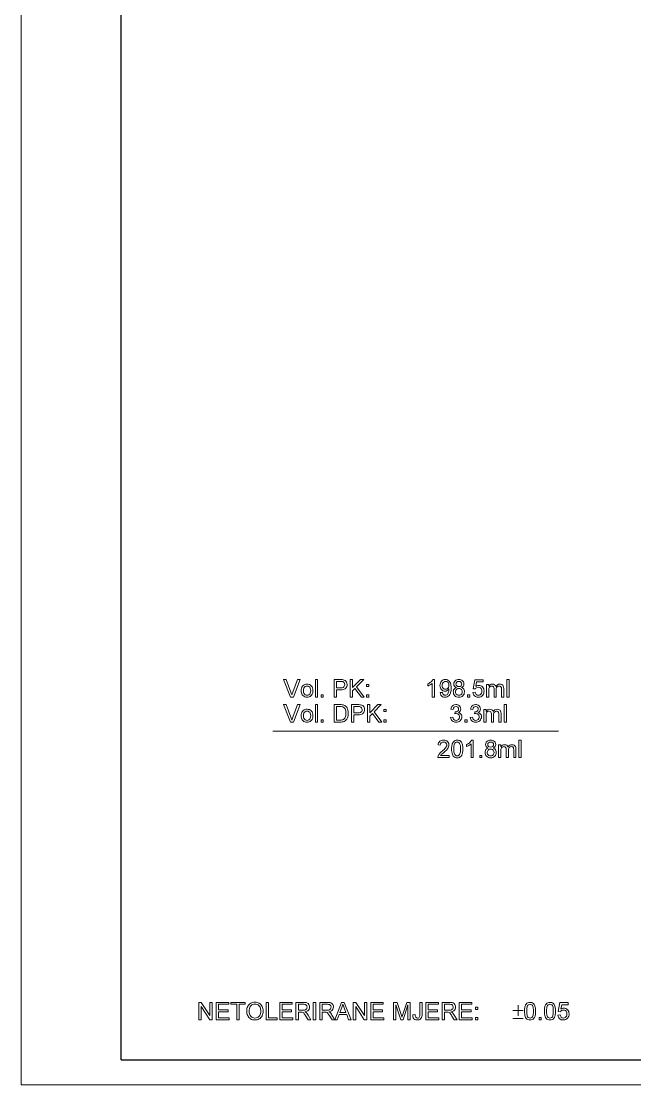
# Model space of a CAD drawing. Extents: x 0 to 297, y 0 to 420.
# Drawn here: x 0 to 123, y 0 to 213.2 of the extents above; entities that cross this region are included whole.
import ezdxf

# ---------------------------------------------------------------- set-up
doc = ezdxf.new("R2010")
doc.units = 0

msp = doc.modelspace()

# ---------------------------------------------------------------- linework, layer by layer
at = {"color": 7, "lineweight": 13}
for q in [(0, 420), (297, 0)]:
    msp.add_line((0, 0), q, dxfattribs=at)
at = {"color": 7, "lineweight": 30}
for q in [(20, 415), (292, 5)]:
    msp.add_line((20, 5), q, dxfattribs=at)
at = {"color": 7, "lineweight": 18}
msp.add_line((50.42, 70.91), (107.7, 70.91), dxfattribs=at)
at = {"color": 7, "lineweight": 13}
for points in [[(53.99, 77.74), (52.58, 81.24), (53.1, 81.24), (54.05, 78.73), (54.12, 78.53), (54.19, 78.34), (54.24, 78.16), (54.3, 78.35), (54.36, 78.54), (54.43, 78.73), (55.39, 81.24), (55.91, 81.24), (54.55, 77.74)], [(58.96, 77.74), (58.96, 81.24), (59.4, 81.24), (59.4, 77.74)], [(62.7, 77.74), (62.7, 81.24), (64, 81.24), (64.21, 81.24), (64.38, 81.23), (64.52, 81.21), (64.75, 81.15), (64.95, 81.05), (65.1, 80.91), (65.22, 80.72), (65.3, 80.49), (65.33, 80.25), (65.31, 80.04), (65.26, 79.84), (65.17, 79.67), (65.05, 79.51), (64.92, 79.4), (64.76, 79.31), (64.56, 79.25), (64.33, 79.21), (64.06, 79.2), (63.19, 79.2), (63.19, 77.74)], [(65.91, 77.74), (65.91, 81.24), (66.4, 81.24), (66.4, 79.62), (68.02, 81.24), (68.68, 81.24), (67.24, 79.8), (68.78, 77.74), (68.18, 77.74), (66.9, 79.46), (66.4, 78.96), (66.4, 77.74)], [(82.83, 77.74), (82.39, 77.74), (82.39, 80.47), (82.27, 80.37), (82.13, 80.28), (81.97, 80.18), (81.81, 80.09), (81.66, 80.01), (81.51, 79.96), (81.51, 80.37), (81.69, 80.46), (81.86, 80.56), (82.01, 80.66), (82.16, 80.78), (82.32, 80.94), (82.45, 81.09), (82.54, 81.24), (82.83, 81.24)], [(83.99, 78.62), (84.43, 78.67), (84.5, 78.4), (84.62, 78.22), (84.78, 78.12), (84.98, 78.08), (85.15, 78.11), (85.32, 78.17), (85.45, 78.27), (85.55, 78.39), (85.62, 78.56), (85.68, 78.78), (85.72, 78.94), (85.74, 79.11), (85.74, 79.28), (85.74, 79.37), (85.6, 79.18), (85.4, 79.04), (85.18, 78.94), (84.94, 78.91), (84.74, 78.93), (84.55, 78.99), (84.39, 79.09), (84.23, 79.23), (84.11, 79.4), (84.02, 79.59), (83.96, 79.81), (83.94, 80.06), (83.96, 80.31), (84.02, 80.54), (84.12, 80.74), (84.25, 80.92), (84.41, 81.06), (84.59, 81.16), (84.79, 81.22), (85.01, 81.24), (85.23, 81.22), (85.43, 81.16), (85.62, 81.06), (85.79, 80.92), (85.93, 80.75), (86.04, 80.54), (86.1, 80.35), (86.14, 80.13), (86.17, 79.86), (86.18, 79.56), (86.17, 79.31), (86.16, 79.07), (86.13, 78.86), (86.09, 78.67), (86.04, 78.5), (85.93, 78.26), (85.79, 78.06), (85.61, 77.9), (85.42, 77.79), (85.2, 77.72), (84.95, 77.7), (84.7, 77.72), (84.48, 77.8), (84.3, 77.94), (84.15, 78.12), (84.05, 78.35)], [(87.24, 79.65), (87.01, 79.77), (86.84, 79.93), (86.75, 80.12), (86.71, 80.36), (86.75, 80.59), (86.84, 80.8), (86.99, 80.99), (87.14, 81.1), (87.32, 81.18), (87.51, 81.23), (87.73, 81.24), (87.95, 81.23), (88.15, 81.18), (88.32, 81.1), (88.47, 80.98), (88.63, 80.8), (88.73, 80.58), (88.76, 80.34), (88.72, 80.12), (88.63, 79.93), (88.47, 79.77), (88.24, 79.65), (88.43, 79.57), (88.58, 79.46), (88.7, 79.31), (88.78, 79.15), (88.84, 78.96), (88.85, 78.76), (88.83, 78.54), (88.78, 78.34), (88.68, 78.16), (88.55, 78), (88.38, 77.87), (88.19, 77.77), (87.97, 77.71), (87.74, 77.7), (87.5, 77.71), (87.28, 77.77), (87.09, 77.87), (86.93, 78), (86.79, 78.17), (86.69, 78.35), (86.64, 78.55), (86.62, 78.77), (86.64, 78.98), (86.69, 79.17), (86.78, 79.34), (86.9, 79.48), (87.06, 79.58)], [(90.56, 78.67), (90.99, 78.72), (91.04, 78.52), (91.11, 78.37), (91.2, 78.24), (91.4, 78.12), (91.64, 78.08), (91.85, 78.11), (92.02, 78.19), (92.16, 78.31), (92.27, 78.48), (92.33, 78.68), (92.35, 78.92), (92.33, 79.14), (92.27, 79.33), (92.18, 79.48), (92.04, 79.6), (91.86, 79.67), (91.65, 79.69), (91.44, 79.67), (91.28, 79.59), (91.15, 79.49), (91.04, 79.35), (90.6, 79.4), (90.94, 81.2), (92.6, 81.2), (92.6, 80.76), (91.3, 80.76), (91.14, 79.85), (91.34, 79.98), (91.55, 80.05), (91.76, 80.08), (91.97, 80.06), (92.16, 80), (92.34, 79.9), (92.49, 79.76), (92.62, 79.59), (92.72, 79.4), (92.77, 79.18), (92.79, 78.94), (92.77, 78.71), (92.72, 78.5), (92.64, 78.3), (92.52, 78.12), (92.35, 77.94), (92.14, 77.8), (91.9, 77.72), (91.64, 77.7), (91.42, 77.71), (91.22, 77.76), (91.04, 77.85), (90.89, 77.96), (90.76, 78.11), (90.66, 78.27), (90.59, 78.46)], [(97.36, 77.74), (97.36, 81.24), (97.8, 81.24), (97.8, 77.74)], [(56.14, 79.01), (56.15, 79.27), (56.2, 79.51), (56.28, 79.72), (56.38, 79.89), (56.52, 80.04), (56.69, 80.16), (56.88, 80.25), (57.08, 80.3), (57.31, 80.32), (57.55, 80.3), (57.77, 80.24), (57.97, 80.13), (58.15, 79.98), (58.29, 79.8), (58.39, 79.58), (58.45, 79.33), (58.47, 79.04), (58.46, 78.81), (58.44, 78.61), (58.39, 78.43), (58.33, 78.28), (58.22, 78.11), (58.08, 77.97), (57.91, 77.85), (57.72, 77.76), (57.52, 77.71), (57.31, 77.7), (57.06, 77.72), (56.83, 77.78), (56.63, 77.89), (56.46, 78.03), (56.34, 78.18), (56.25, 78.35), (56.19, 78.55), (56.15, 78.77)], [(56.58, 79.01), (56.6, 78.73), (56.67, 78.49), (56.78, 78.32), (56.93, 78.19), (57.11, 78.11), (57.31, 78.08), (57.5, 78.11), (57.68, 78.19), (57.83, 78.32), (57.94, 78.5), (58.01, 78.73), (58.03, 79.02), (58.01, 79.3), (57.94, 79.52), (57.83, 79.7), (57.67, 79.83), (57.5, 79.91), (57.31, 79.93), (57.11, 79.91), (56.93, 79.83), (56.78, 79.7), (56.67, 79.52), (56.6, 79.29)], [(63.19, 79.59), (64.05, 79.59), (64.31, 79.61), (64.51, 79.67), (64.66, 79.76), (64.76, 79.89), (64.82, 80.05), (64.84, 80.24), (64.81, 80.44), (64.73, 80.62), (64.61, 80.75), (64.45, 80.82), (64.3, 80.85), (64.04, 80.86), (63.19, 80.86)], [(69.21, 79.83), (69.21, 80.27), (69.65, 80.27), (69.65, 79.83)], [(85.74, 80.07), (85.72, 80.29), (85.66, 80.49), (85.56, 80.64), (85.43, 80.76), (85.27, 80.83), (85.08, 80.86), (84.89, 80.83), (84.72, 80.75), (84.58, 80.63), (84.47, 80.46), (84.4, 80.26), (84.38, 80.03), (84.4, 79.83), (84.46, 79.65), (84.57, 79.5), (84.71, 79.39), (84.87, 79.32), (85.07, 79.3), (85.25, 79.32), (85.42, 79.39), (85.55, 79.5), (85.66, 79.66), (85.72, 79.85)], [(87.06, 78.77), (87.07, 78.6), (87.13, 78.43), (87.22, 78.28), (87.37, 78.18), (87.55, 78.11), (87.74, 78.08), (87.94, 78.11), (88.1, 78.17), (88.24, 78.28), (88.34, 78.41), (88.4, 78.57), (88.42, 78.76), (88.4, 78.95), (88.33, 79.11), (88.23, 79.25), (88.09, 79.36), (87.92, 79.42), (87.72, 79.45), (87.53, 79.42), (87.37, 79.36), (87.23, 79.25), (87.13, 79.11), (87.07, 78.95)], [(87.15, 80.36), (87.19, 80.15), (87.3, 79.98), (87.49, 79.87), (87.74, 79.83), (87.99, 79.87), (88.17, 79.98), (88.28, 80.14), (88.32, 80.34), (88.28, 80.54), (88.16, 80.71), (87.98, 80.82), (87.74, 80.86), (87.49, 80.82), (87.31, 80.71), (87.19, 80.55)], [(93.28, 77.74), (93.28, 80.27), (93.71, 80.27), (93.71, 79.89), (93.85, 80.07), (94.02, 80.2), (94.23, 80.29), (94.46, 80.32), (94.71, 80.29), (94.91, 80.2), (95.06, 80.05), (95.15, 79.86), (95.32, 80.06), (95.5, 80.21), (95.71, 80.29), (95.94, 80.32), (96.17, 80.3), (96.37, 80.23), (96.52, 80.11), (96.64, 79.95), (96.71, 79.74), (96.73, 79.47), (96.73, 77.74), (96.29, 77.74), (96.29, 79.32), (96.28, 79.54), (96.25, 79.68), (96.1, 79.86), (95.98, 79.91), (95.84, 79.93), (95.6, 79.89), (95.4, 79.76), (95.3, 79.62), (95.24, 79.43), (95.22, 79.2), (95.22, 77.74), (94.78, 77.74), (94.78, 79.37), (94.76, 79.61), (94.68, 79.79), (94.54, 79.9), (94.34, 79.93), (94.17, 79.91), (94.01, 79.84), (93.87, 79.72), (93.78, 79.56), (93.75, 79.42), (93.72, 79.25), (93.71, 79.04), (93.71, 77.74)], [(60.12, 77.74), (60.12, 78.18), (60.56, 78.18), (60.56, 77.74)], [(69.21, 77.74), (69.21, 78.18), (69.65, 78.18), (69.65, 77.74)], [(89.49, 77.74), (89.49, 78.18), (89.92, 78.18), (89.92, 77.74)], [(53.99, 72.72), (52.58, 76.22), (53.1, 76.22), (54.05, 73.7), (54.12, 73.5), (54.19, 73.31), (54.24, 73.13), (54.3, 73.32), (54.36, 73.51), (54.43, 73.7), (55.39, 76.22), (55.91, 76.22), (54.55, 72.72)], [(56.14, 73.98), (56.15, 74.25), (56.2, 74.48), (56.28, 74.69), (56.38, 74.87), (56.52, 75.02), (56.69, 75.14), (56.88, 75.23), (57.08, 75.28), (57.31, 75.3), (57.55, 75.27), (57.77, 75.21), (57.97, 75.1), (58.15, 74.96), (58.29, 74.77), (58.39, 74.55), (58.45, 74.3), (58.47, 74.02), (58.46, 73.79), (58.44, 73.59), (58.39, 73.41), (58.33, 73.26), (58.22, 73.08), (58.08, 72.94), (57.91, 72.82), (57.72, 72.74), (57.52, 72.69), (57.31, 72.67), (57.06, 72.69), (56.83, 72.75), (56.63, 72.86), (56.46, 73.01), (56.34, 73.16), (56.25, 73.33), (56.19, 73.52), (56.15, 73.74)], [(56.58, 73.98), (56.6, 73.7), (56.67, 73.47), (56.78, 73.29), (56.93, 73.16), (57.11, 73.08), (57.31, 73.06), (57.5, 73.08), (57.68, 73.16), (57.83, 73.29), (57.94, 73.47), (58.01, 73.71), (58.03, 74), (58.01, 74.27), (57.94, 74.5), (57.83, 74.68), (57.67, 74.8), (57.5, 74.88), (57.31, 74.91), (57.11, 74.88), (56.93, 74.8), (56.78, 74.68), (56.67, 74.5), (56.6, 74.27)], [(58.96, 72.72), (58.96, 76.22), (59.4, 76.22), (59.4, 72.72)], [(62.7, 72.72), (62.7, 76.22), (63.9, 76.22), (64.14, 76.21), (64.35, 76.2), (64.51, 76.17), (64.7, 76.11), (64.87, 76.03), (65.02, 75.92), (65.19, 75.75), (65.33, 75.55), (65.43, 75.32), (65.49, 75.13), (65.53, 74.93), (65.56, 74.72), (65.57, 74.49), (65.56, 74.23), (65.53, 74), (65.48, 73.78), (65.41, 73.59), (65.33, 73.42), (65.24, 73.27), (65.09, 73.09), (64.92, 72.95), (64.73, 72.85), (64.51, 72.78), (64.34, 72.75), (64.15, 72.73), (63.95, 72.72)], [(63.19, 73.11), (63.91, 73.11), (64.12, 73.12), (64.3, 73.14), (64.44, 73.17), (64.61, 73.25), (64.74, 73.36), (64.84, 73.48), (64.93, 73.63), (64.99, 73.81), (65.04, 74.01), (65.07, 74.24), (65.08, 74.5), (65.07, 74.76), (65.04, 74.99), (64.98, 75.19), (64.91, 75.35), (64.78, 75.53), (64.64, 75.67), (64.48, 75.76), (64.34, 75.8), (64.14, 75.82), (63.9, 75.83), (63.19, 75.83)], [(66.2, 72.72), (66.2, 76.22), (67.5, 76.22), (67.71, 76.22), (67.88, 76.2), (68.02, 76.19), (68.25, 76.12), (68.45, 76.03), (68.6, 75.88), (68.72, 75.69), (68.8, 75.47), (68.83, 75.22), (68.81, 75.01), (68.76, 74.82), (68.67, 74.64), (68.55, 74.48), (68.42, 74.37), (68.26, 74.29), (68.06, 74.23), (67.83, 74.19), (67.56, 74.18), (66.69, 74.18), (66.69, 72.72)], [(66.69, 74.57), (67.55, 74.57), (67.81, 74.58), (68.01, 74.64), (68.16, 74.74), (68.26, 74.86), (68.32, 75.02), (68.34, 75.21), (68.31, 75.42), (68.23, 75.59), (68.11, 75.72), (67.95, 75.8), (67.8, 75.82), (67.54, 75.83), (66.69, 75.83)], [(69.41, 72.72), (69.41, 76.22), (69.9, 76.22), (69.9, 74.6), (71.52, 76.22), (72.18, 76.22), (70.74, 74.78), (72.28, 72.72), (71.68, 72.72), (70.4, 74.44), (69.9, 73.93), (69.9, 72.72)], [(72.71, 74.81), (72.71, 75.25), (73.15, 75.25), (73.15, 74.81)], [(86.08, 73.64), (86.52, 73.69), (86.58, 73.49), (86.66, 73.33), (86.75, 73.21), (86.94, 73.1), (87.18, 73.06), (87.38, 73.08), (87.55, 73.15), (87.69, 73.26), (87.8, 73.41), (87.86, 73.57), (87.88, 73.76), (87.86, 73.94), (87.8, 74.1), (87.69, 74.23), (87.56, 74.34), (87.4, 74.4), (87.22, 74.42), (87.09, 74.41), (86.92, 74.37), (86.97, 74.76), (87.04, 74.76), (87.27, 74.79), (87.49, 74.89), (87.64, 75.06), (87.69, 75.31), (87.65, 75.52), (87.54, 75.68), (87.37, 75.79), (87.16, 75.83), (86.94, 75.79), (86.77, 75.68), (86.64, 75.5), (86.57, 75.25), (86.13, 75.3), (86.18, 75.5), (86.26, 75.69), (86.35, 75.84), (86.48, 75.98), (86.67, 76.11), (86.89, 76.19), (87.14, 76.22), (87.32, 76.21), (87.49, 76.16), (87.65, 76.1), (87.85, 75.95), (88, 75.77), (88.09, 75.55), (88.12, 75.32), (88.09, 75.1), (88, 74.91), (87.85, 74.75), (87.65, 74.62), (87.84, 74.55), (88, 74.45), (88.14, 74.32), (88.24, 74.16), (88.3, 73.97), (88.32, 73.76), (88.3, 73.54), (88.24, 73.34), (88.14, 73.15), (87.99, 72.99), (87.82, 72.85), (87.62, 72.75), (87.41, 72.69), (87.17, 72.67), (86.95, 72.69), (86.76, 72.74), (86.58, 72.82), (86.42, 72.94), (86.29, 73.09), (86.19, 73.25), (86.12, 73.44)], [(90.02, 73.64), (90.46, 73.69), (90.52, 73.49), (90.59, 73.33), (90.69, 73.21), (90.88, 73.1), (91.12, 73.06), (91.32, 73.08), (91.49, 73.15), (91.63, 73.26), (91.73, 73.41), (91.8, 73.57), (91.82, 73.76), (91.8, 73.94), (91.74, 74.1), (91.63, 74.23), (91.5, 74.34), (91.34, 74.4), (91.16, 74.42), (91.02, 74.41), (90.86, 74.37), (90.91, 74.76), (90.97, 74.76), (91.21, 74.79), (91.42, 74.89), (91.57, 75.06), (91.62, 75.31), (91.59, 75.52), (91.48, 75.68), (91.31, 75.79), (91.09, 75.83), (90.88, 75.79), (90.71, 75.68), (90.58, 75.5), (90.51, 75.25), (90.07, 75.3), (90.12, 75.5), (90.19, 75.69), (90.29, 75.84), (90.41, 75.98), (90.61, 76.11), (90.83, 76.19), (91.08, 76.22), (91.26, 76.21), (91.43, 76.16), (91.59, 76.1), (91.79, 75.95), (91.94, 75.77), (92.03, 75.55), (92.06, 75.32), (92.03, 75.1), (91.94, 74.91), (91.79, 74.75), (91.58, 74.62), (91.77, 74.55), (91.94, 74.45), (92.07, 74.32), (92.18, 74.16), (92.24, 73.97), (92.26, 73.76), (92.24, 73.54), (92.17, 73.34), (92.07, 73.15), (91.93, 72.99), (91.76, 72.85), (91.56, 72.75), (91.34, 72.69), (91.11, 72.67), (90.89, 72.69), (90.69, 72.74), (90.52, 72.82), (90.36, 72.94), (90.23, 73.09), (90.13, 73.25), (90.06, 73.44)], [(92.74, 72.72), (92.74, 75.25), (93.18, 75.25), (93.18, 74.87), (93.31, 75.04), (93.49, 75.18), (93.69, 75.27), (93.92, 75.3), (94.17, 75.26), (94.37, 75.17), (94.52, 75.03), (94.62, 74.84), (94.78, 75.04), (94.97, 75.18), (95.18, 75.27), (95.41, 75.3), (95.64, 75.27), (95.83, 75.2), (95.99, 75.09), (96.1, 74.92), (96.17, 74.71), (96.19, 74.45), (96.19, 72.72), (95.76, 72.72), (95.76, 74.29), (95.75, 74.51), (95.71, 74.66), (95.56, 74.84), (95.44, 74.89), (95.31, 74.91), (95.06, 74.86), (94.86, 74.73), (94.77, 74.59), (94.71, 74.4), (94.69, 74.17), (94.69, 72.72), (94.25, 72.72), (94.25, 74.34), (94.22, 74.59), (94.15, 74.77), (94.01, 74.87), (93.8, 74.91), (93.63, 74.88), (93.47, 74.81), (93.34, 74.7), (93.25, 74.54), (93.21, 74.4), (93.19, 74.22), (93.18, 74.01), (93.18, 72.72)], [(96.83, 72.72), (96.83, 76.22), (97.26, 76.22), (97.26, 72.72)], [(60.12, 72.72), (60.12, 73.16), (60.56, 73.16), (60.56, 72.72)], [(72.71, 72.72), (72.71, 73.16), (73.15, 73.16), (73.15, 72.72)], [(88.95, 72.72), (88.95, 73.16), (89.39, 73.16), (89.39, 72.72)], [(85.79, 66.04), (85.79, 65.6), (83.51, 65.6), (83.52, 65.76), (83.56, 65.91), (83.62, 66.07), (83.71, 66.23), (83.83, 66.38), (83.93, 66.5), (84.05, 66.63), (84.2, 66.76), (84.37, 66.9), (84.58, 67.08), (84.76, 67.24), (84.91, 67.39), (85.03, 67.52), (85.12, 67.64), (85.22, 67.81), (85.29, 67.98), (85.31, 68.14), (85.26, 68.36), (85.13, 68.55), (84.92, 68.67), (84.67, 68.72), (84.48, 68.7), (84.32, 68.64), (84.18, 68.55), (84.04, 68.35), (84, 68.08), (83.56, 68.13), (83.6, 68.36), (83.66, 68.55), (83.76, 68.72), (83.89, 68.86), (84.05, 68.96), (84.23, 69.04), (84.44, 69.09), (84.67, 69.1), (84.91, 69.09), (85.12, 69.04), (85.3, 68.95), (85.46, 68.83), (85.62, 68.63), (85.71, 68.4), (85.75, 68.14), (85.73, 67.93), (85.67, 67.73), (85.56, 67.52), (85.41, 67.3), (85.3, 67.18), (85.16, 67.04), (84.99, 66.88), (84.78, 66.7), (84.56, 66.51), (84.39, 66.37), (84.28, 66.27), (84.17, 66.16), (84.08, 66.04)], [(86.28, 67.33), (86.29, 67.57), (86.3, 67.79), (86.33, 67.99), (86.36, 68.17), (86.41, 68.33), (86.5, 68.57), (86.63, 68.76), (86.78, 68.91), (86.96, 69.02), (87.16, 69.08), (87.4, 69.1), (87.58, 69.09), (87.74, 69.05), (87.9, 68.99), (88.09, 68.86), (88.24, 68.67), (88.32, 68.52), (88.38, 68.34), (88.44, 68.15), (88.47, 67.99), (88.5, 67.79), (88.51, 67.57), (88.52, 67.33), (88.51, 67.09), (88.5, 66.88), (88.47, 66.68), (88.44, 66.49), (88.39, 66.33), (88.3, 66.09), (88.17, 65.9), (88.02, 65.75), (87.84, 65.64), (87.64, 65.58), (87.4, 65.56), (87.16, 65.58), (86.96, 65.64), (86.78, 65.75), (86.62, 65.89), (86.52, 66.06), (86.43, 66.26), (86.37, 66.48), (86.32, 66.73), (86.29, 67.02)], [(86.72, 67.33), (86.73, 67.01), (86.75, 66.74), (86.79, 66.52), (86.84, 66.34), (86.91, 66.21), (87.06, 66.06), (87.22, 65.97), (87.4, 65.95), (87.58, 65.97), (87.74, 66.06), (87.88, 66.21), (87.95, 66.34), (88.01, 66.52), (88.05, 66.74), (88.07, 67.01), (88.08, 67.33), (88.07, 67.64), (88.05, 67.91), (88.01, 68.13), (87.96, 68.31), (87.89, 68.44), (87.75, 68.59), (87.58, 68.69), (87.39, 68.72), (87.21, 68.69), (87.06, 68.61), (86.92, 68.47), (86.85, 68.33), (86.79, 68.14), (86.75, 67.91), (86.73, 67.64)], [(90.61, 65.6), (90.17, 65.6), (90.17, 68.33), (90.05, 68.23), (89.92, 68.14), (89.76, 68.04), (89.59, 67.95), (89.44, 67.87), (89.29, 67.82), (89.29, 68.23), (89.47, 68.32), (89.64, 68.42), (89.79, 68.52), (89.94, 68.64), (90.1, 68.8), (90.23, 68.95), (90.33, 69.1), (90.61, 69.1)], [(93.61, 67.51), (93.38, 67.63), (93.22, 67.79), (93.12, 67.98), (93.09, 68.22), (93.12, 68.45), (93.21, 68.66), (93.36, 68.85), (93.51, 68.96), (93.69, 69.04), (93.88, 69.09), (94.1, 69.1), (94.32, 69.09), (94.52, 69.04), (94.69, 68.96), (94.85, 68.84), (95, 68.66), (95.1, 68.44), (95.13, 68.2), (95.1, 67.98), (95, 67.79), (94.84, 67.63), (94.61, 67.51), (94.8, 67.43), (94.95, 67.32), (95.07, 67.17), (95.16, 67.01), (95.21, 66.82), (95.23, 66.62), (95.21, 66.4), (95.15, 66.2), (95.05, 66.02), (94.92, 65.86), (94.75, 65.73), (94.56, 65.63), (94.35, 65.58), (94.11, 65.56), (93.87, 65.58), (93.65, 65.63), (93.46, 65.73), (93.3, 65.86), (93.16, 66.03), (93.07, 66.21), (93.01, 66.41), (92.99, 66.63), (93.01, 66.84), (93.06, 67.03), (93.15, 67.2), (93.27, 67.34), (93.43, 67.44)], [(93.52, 68.22), (93.56, 68.01), (93.68, 67.84), (93.86, 67.73), (94.11, 67.7), (94.36, 67.73), (94.54, 67.84), (94.65, 68), (94.69, 68.2), (94.65, 68.4), (94.54, 68.57), (94.35, 68.68), (94.11, 68.72), (93.86, 68.68), (93.68, 68.57), (93.56, 68.41)], [(99.79, 65.6), (99.79, 69.1), (100.23, 69.1), (100.23, 65.6)], [(93.43, 66.63), (93.44, 66.46), (93.5, 66.29), (93.6, 66.14), (93.74, 66.04), (93.92, 65.97), (94.11, 65.95), (94.31, 65.97), (94.47, 66.03), (94.61, 66.14), (94.71, 66.27), (94.77, 66.43), (94.79, 66.62), (94.77, 66.81), (94.71, 66.97), (94.6, 67.11), (94.46, 67.22), (94.3, 67.28), (94.1, 67.31), (93.9, 67.28), (93.74, 67.22), (93.6, 67.11), (93.51, 66.97), (93.45, 66.81)], [(95.71, 65.6), (95.71, 68.13), (96.15, 68.13), (96.15, 67.75), (96.28, 67.93), (96.46, 68.06), (96.66, 68.15), (96.89, 68.18), (97.14, 68.15), (97.34, 68.06), (97.49, 67.91), (97.59, 67.72), (97.75, 67.92), (97.94, 68.07), (98.14, 68.15), (98.38, 68.18), (98.61, 68.16), (98.8, 68.09), (98.96, 67.97), (99.07, 67.81), (99.14, 67.6), (99.16, 67.33), (99.16, 65.6), (98.73, 65.6), (98.73, 67.18), (98.71, 67.4), (98.68, 67.54), (98.53, 67.72), (98.41, 67.78), (98.27, 67.79), (98.03, 67.75), (97.83, 67.62), (97.73, 67.48), (97.68, 67.29), (97.66, 67.06), (97.66, 65.6), (97.22, 65.6), (97.22, 67.23), (97.19, 67.47), (97.11, 67.65), (96.98, 67.76), (96.77, 67.79), (96.6, 67.77), (96.44, 67.7), (96.31, 67.58), (96.22, 67.42), (96.18, 67.28), (96.16, 67.11), (96.15, 66.9), (96.15, 65.6)], [(91.92, 65.6), (91.92, 66.04), (92.36, 66.04), (92.36, 65.6)], [(35.58, 13.02), (35.58, 16.52), (36.09, 16.52), (37.81, 13.88), (37.81, 16.52), (38.3, 16.52), (38.3, 13.02), (37.78, 13.02), (36.06, 15.67), (36.06, 13.02)], [(39.08, 13.02), (39.08, 16.52), (41.6, 16.52), (41.6, 16.13), (39.56, 16.13), (39.56, 15.02), (41.46, 15.02), (41.46, 14.63), (39.56, 14.63), (39.56, 13.41), (41.7, 13.41), (41.7, 13.02)], [(43.21, 13.02), (43.21, 16.13), (42.04, 16.13), (42.04, 16.52), (44.86, 16.52), (44.86, 16.13), (43.69, 16.13), (43.69, 13.02)], [(45.2, 14.73), (45.21, 15.01), (45.25, 15.26), (45.32, 15.5), (45.41, 15.71), (45.52, 15.91), (45.66, 16.08), (45.82, 16.23), (46, 16.35), (46.19, 16.45), (46.4, 16.52), (46.62, 16.56), (46.86, 16.57), (47.09, 16.56), (47.31, 16.51), (47.52, 16.44), (47.72, 16.34), (47.9, 16.22), (48.06, 16.07), (48.19, 15.89), (48.3, 15.7), (48.39, 15.49), (48.46, 15.26), (48.49, 15.02), (48.51, 14.77), (48.49, 14.51), (48.45, 14.27), (48.39, 14.04), (48.29, 13.82), (48.18, 13.63), (48.04, 13.45), (47.88, 13.31), (47.69, 13.19), (47.49, 13.1), (47.29, 13.03), (47.08, 12.99), (46.85, 12.98), (46.62, 12.99), (46.39, 13.03), (46.18, 13.11), (45.98, 13.21), (45.8, 13.34), (45.64, 13.49), (45.51, 13.67), (45.4, 13.86), (45.31, 14.07), (45.25, 14.28), (45.21, 14.5)], [(45.69, 14.72), (45.7, 14.48), (45.74, 14.26), (45.81, 14.06), (45.9, 13.88), (46.02, 13.73), (46.2, 13.57), (46.39, 13.45), (46.61, 13.39), (46.85, 13.36), (47.1, 13.39), (47.32, 13.46), (47.51, 13.57), (47.69, 13.73), (47.81, 13.89), (47.9, 14.07), (47.97, 14.28), (48.01, 14.51), (48.02, 14.77), (48.01, 14.98), (47.99, 15.17), (47.94, 15.35), (47.88, 15.52), (47.77, 15.71), (47.63, 15.88), (47.47, 16.01), (47.28, 16.11), (47.08, 16.16), (46.86, 16.18), (46.63, 16.16), (46.41, 16.1), (46.21, 15.99), (46.03, 15.85), (45.91, 15.69), (45.81, 15.5), (45.74, 15.28), (45.7, 15.02)], [(49.09, 13.02), (49.09, 16.52), (49.58, 16.52), (49.58, 13.41), (51.28, 13.41), (51.28, 13.02)], [(51.81, 13.02), (51.81, 16.52), (54.34, 16.52), (54.34, 16.13), (52.3, 16.13), (52.3, 15.02), (54.19, 15.02), (54.19, 14.63), (52.3, 14.63), (52.3, 13.41), (54.44, 13.41), (54.44, 13.02)], [(55.07, 13.02), (55.07, 16.52), (56.6, 16.52), (56.87, 16.51), (57.1, 16.48), (57.28, 16.43), (57.49, 16.3), (57.65, 16.1), (57.73, 15.93), (57.78, 15.76), (57.79, 15.57), (57.77, 15.34), (57.69, 15.13), (57.56, 14.95), (57.43, 14.84), (57.27, 14.74), (57.07, 14.67), (56.85, 14.63), (57, 14.54), (57.12, 14.45), (57.24, 14.32), (57.37, 14.16), (57.49, 13.98), (58.07, 13.02), (57.51, 13.02), (57.06, 13.76), (56.94, 13.95), (56.84, 14.11), (56.74, 14.24), (56.63, 14.39), (56.52, 14.47), (56.32, 14.56), (56.07, 14.58), (55.56, 14.58), (55.56, 13.02)], [(55.56, 14.97), (56.51, 14.97), (56.78, 14.98), (56.97, 15.03), (57.12, 15.12), (57.22, 15.25), (57.28, 15.4), (57.31, 15.56), (57.26, 15.79), (57.14, 15.97), (57.01, 16.06), (56.83, 16.12), (56.62, 16.13), (55.56, 16.13)], [(58.55, 13.02), (58.55, 16.52), (59.04, 16.52), (59.04, 13.02)], [(59.87, 13.02), (59.87, 16.52), (61.4, 16.52), (61.67, 16.51), (61.9, 16.48), (62.08, 16.43), (62.29, 16.3), (62.45, 16.1), (62.53, 15.93), (62.57, 15.76), (62.59, 15.57), (62.56, 15.34), (62.49, 15.13), (62.36, 14.95), (62.23, 14.84), (62.06, 14.74), (61.87, 14.67), (61.64, 14.63), (61.8, 14.54), (61.91, 14.45), (62.04, 14.32), (62.17, 14.16), (62.28, 13.98), (62.87, 13.02), (62.31, 13.02), (61.86, 13.76), (61.74, 13.95), (61.63, 14.11), (61.54, 14.24), (61.42, 14.39), (61.32, 14.47), (61.11, 14.56), (60.87, 14.58), (60.35, 14.58), (60.35, 13.02)], [(60.35, 14.97), (61.31, 14.97), (61.57, 14.98), (61.77, 15.03), (61.91, 15.12), (62.02, 15.25), (62.08, 15.4), (62.1, 15.56), (62.06, 15.79), (61.94, 15.97), (61.81, 16.06), (61.63, 16.12), (61.41, 16.13), (60.35, 16.13)], [(62.84, 13.02), (64.23, 16.52), (64.76, 16.52), (66.15, 13.02), (65.64, 13.02), (65.24, 14.09), (63.74, 14.09), (63.35, 13.02)], [(63.89, 14.48), (65.1, 14.48), (64.75, 15.43), (64.68, 15.64), (64.61, 15.82), (64.55, 15.99), (64.49, 16.13), (64.42, 15.92), (64.34, 15.71), (64.26, 15.49)], [(66.57, 13.02), (66.57, 16.52), (67.08, 16.52), (68.8, 13.88), (68.8, 16.52), (69.29, 16.52), (69.29, 13.02), (68.77, 13.02), (67.05, 15.67), (67.05, 13.02)], [(70.07, 13.02), (70.07, 16.52), (72.59, 16.52), (72.59, 16.13), (70.55, 16.13), (70.55, 15.02), (72.45, 15.02), (72.45, 14.63), (70.55, 14.63), (70.55, 13.41), (72.69, 13.41), (72.69, 13.02)], [(74.64, 13.02), (74.64, 16.52), (75.36, 16.52), (76.15, 14.06), (76.22, 13.85), (76.27, 13.68), (76.31, 13.54), (76.36, 13.69), (76.42, 13.88), (76.49, 14.1), (77.28, 16.52), (77.99, 16.52), (77.99, 13.02), (77.5, 13.02), (77.5, 15.99), (76.55, 13.02), (76.07, 13.02), (75.12, 15.99), (75.12, 13.02)], [(78.48, 14.04), (78.96, 14.09), (78.98, 13.84), (79.03, 13.65), (79.1, 13.52), (79.24, 13.4), (79.42, 13.36), (79.57, 13.38), (79.69, 13.44), (79.78, 13.54), (79.84, 13.66), (79.88, 13.84), (79.89, 14.1), (79.89, 16.52), (80.37, 16.52), (80.37, 14.15), (80.36, 13.88), (80.33, 13.65), (80.27, 13.47), (80.13, 13.26), (79.94, 13.1), (79.78, 13.03), (79.6, 12.99), (79.4, 12.98), (79.12, 13), (78.89, 13.09), (78.71, 13.24), (78.6, 13.39), (78.53, 13.57), (78.49, 13.79)], [(81.1, 13.02), (81.1, 16.52), (83.63, 16.52), (83.63, 16.13), (81.59, 16.13), (81.59, 15.02), (83.48, 15.02), (83.48, 14.63), (81.59, 14.63), (81.59, 13.41), (83.73, 13.41), (83.73, 13.02)], [(84.36, 13.02), (84.36, 16.52), (85.89, 16.52), (86.16, 16.51), (86.39, 16.48), (86.57, 16.43), (86.78, 16.3), (86.94, 16.1), (87.02, 15.93), (87.07, 15.76), (87.08, 15.57), (87.06, 15.34), (86.98, 15.13), (86.85, 14.95), (86.72, 14.84), (86.56, 14.74), (86.36, 14.67), (86.14, 14.63), (86.29, 14.54), (86.41, 14.45), (86.53, 14.32), (86.66, 14.16), (86.78, 13.98), (87.36, 13.02), (86.8, 13.02), (86.35, 13.76), (86.23, 13.95), (86.13, 14.11), (86.03, 14.24), (85.91, 14.39), (85.81, 14.47), (85.61, 14.56), (85.36, 14.58), (84.84, 14.58), (84.84, 13.02)], [(84.84, 14.97), (85.8, 14.97), (86.07, 14.98), (86.26, 15.03), (86.41, 15.12), (86.51, 15.25), (86.57, 15.4), (86.59, 15.56), (86.55, 15.79), (86.43, 15.97), (86.3, 16.06), (86.12, 16.12), (85.91, 16.13), (84.84, 16.13)], [(87.79, 13.02), (87.79, 16.52), (90.32, 16.52), (90.32, 16.13), (88.28, 16.13), (88.28, 15.02), (90.18, 15.02), (90.18, 14.63), (88.28, 14.63), (88.28, 13.41), (90.42, 13.41), (90.42, 13.02)], [(91.1, 15.11), (91.1, 15.55), (91.54, 15.55), (91.54, 15.11)], [(100.89, 14.75), (100.89, 14.99), (100.91, 15.2), (100.93, 15.41), (100.97, 15.59), (101.01, 15.75), (101.11, 15.99), (101.24, 16.18), (101.39, 16.33), (101.56, 16.44), (101.77, 16.5), (102.01, 16.52), (102.18, 16.51), (102.35, 16.47), (102.5, 16.41), (102.7, 16.27), (102.85, 16.09), (102.92, 15.93), (102.99, 15.76), (103.05, 15.57), (103.08, 15.4), (103.11, 15.21), (103.12, 14.99), (103.13, 14.75), (103.12, 14.51), (103.11, 14.29), (103.08, 14.09), (103.05, 13.91), (103, 13.75), (102.91, 13.51), (102.78, 13.32), (102.63, 13.17), (102.45, 13.06), (102.24, 13), (102.01, 12.98), (101.77, 13), (101.56, 13.06), (101.38, 13.16), (101.23, 13.31), (101.12, 13.48), (101.04, 13.67), (100.97, 13.9), (100.93, 14.15), (100.9, 14.44)], [(101.33, 14.75), (101.33, 14.43), (101.36, 14.16), (101.4, 13.93), (101.45, 13.76), (101.52, 13.63), (101.66, 13.48), (101.83, 13.39), (102.01, 13.36), (102.19, 13.39), (102.35, 13.48), (102.49, 13.63), (102.56, 13.76), (102.62, 13.94), (102.66, 14.16), (102.68, 14.43), (102.69, 14.75), (102.68, 15.06), (102.66, 15.33), (102.62, 15.55), (102.57, 15.73), (102.5, 15.86), (102.36, 16.01), (102.19, 16.1), (102, 16.13), (101.82, 16.11), (101.66, 16.03), (101.53, 15.89), (101.46, 15.75), (101.4, 15.56), (101.36, 15.33), (101.33, 15.06)], [(104.88, 14.75), (104.88, 14.99), (104.9, 15.2), (104.92, 15.41), (104.96, 15.59), (105, 15.75), (105.1, 15.99), (105.22, 16.18), (105.37, 16.33), (105.55, 16.44), (105.76, 16.5), (105.99, 16.52), (106.17, 16.51), (106.34, 16.47), (106.49, 16.41), (106.69, 16.27), (106.83, 16.09), (106.91, 15.93), (106.98, 15.76), (107.03, 15.57), (107.07, 15.4), (107.09, 15.21), (107.11, 14.99), (107.11, 14.75), (107.11, 14.51), (107.09, 14.29), (107.07, 14.09), (107.03, 13.91), (106.99, 13.75), (106.89, 13.51), (106.77, 13.32), (106.62, 13.17), (106.44, 13.06), (106.23, 13), (105.99, 12.98), (105.76, 13), (105.55, 13.06), (105.37, 13.16), (105.21, 13.31), (105.11, 13.48), (105.03, 13.67), (104.96, 13.9), (104.91, 14.15), (104.88, 14.44)], [(105.31, 14.75), (105.32, 14.43), (105.34, 14.16), (105.38, 13.93), (105.44, 13.76), (105.51, 13.63), (105.65, 13.48), (105.81, 13.39), (105.99, 13.36), (106.18, 13.39), (106.34, 13.48), (106.48, 13.63), (106.55, 13.76), (106.6, 13.94), (106.64, 14.16), (106.67, 14.43), (106.67, 14.75), (106.67, 15.06), (106.64, 15.33), (106.61, 15.55), (106.55, 15.73), (106.48, 15.86), (106.34, 16.01), (106.18, 16.1), (105.99, 16.13), (105.81, 16.11), (105.65, 16.03), (105.52, 15.89), (105.44, 15.75), (105.39, 15.56), (105.35, 15.33), (105.32, 15.06)], [(107.6, 13.95), (108.03, 14), (108.08, 13.8), (108.15, 13.65), (108.25, 13.52), (108.44, 13.4), (108.68, 13.36), (108.89, 13.39), (109.07, 13.47), (109.21, 13.59), (109.31, 13.76), (109.38, 13.96), (109.4, 14.2), (109.38, 14.42), (109.32, 14.61), (109.22, 14.76), (109.08, 14.88), (108.9, 14.95), (108.69, 14.97), (108.49, 14.94), (108.32, 14.87), (108.19, 14.76), (108.08, 14.63), (107.65, 14.68), (107.99, 16.48), (109.64, 16.48), (109.64, 16.04), (108.35, 16.04), (108.18, 15.13), (108.38, 15.26), (108.59, 15.33), (108.81, 15.36), (109.01, 15.34), (109.2, 15.28), (109.38, 15.18), (109.54, 15.04), (109.67, 14.87), (109.76, 14.68), (109.81, 14.46), (109.83, 14.22), (109.82, 13.99), (109.77, 13.78), (109.68, 13.58), (109.57, 13.4), (109.39, 13.21), (109.18, 13.08), (108.95, 13), (108.68, 12.98), (108.46, 12.99), (108.26, 13.04), (108.09, 13.12), (107.93, 13.24), (107.8, 13.39), (107.7, 13.55), (107.63, 13.74)], [(91.1, 13.02), (91.1, 13.46), (91.54, 13.46), (91.54, 13.02)], [(103.81, 13.02), (103.81, 13.46), (104.24, 13.46), (104.24, 13.02)]]:
    msp.add_lwpolyline(points, close=True, dxfattribs=at)
for points in [[(99.6, 13.84), (99.6, 15.94)], [(98.55, 14.89), (100.65, 14.89)], [(98.55, 13.26), (100.65, 13.26)]]:
    msp.add_lwpolyline(points, dxfattribs=at)

doc.saveas('drawing.dxf')
